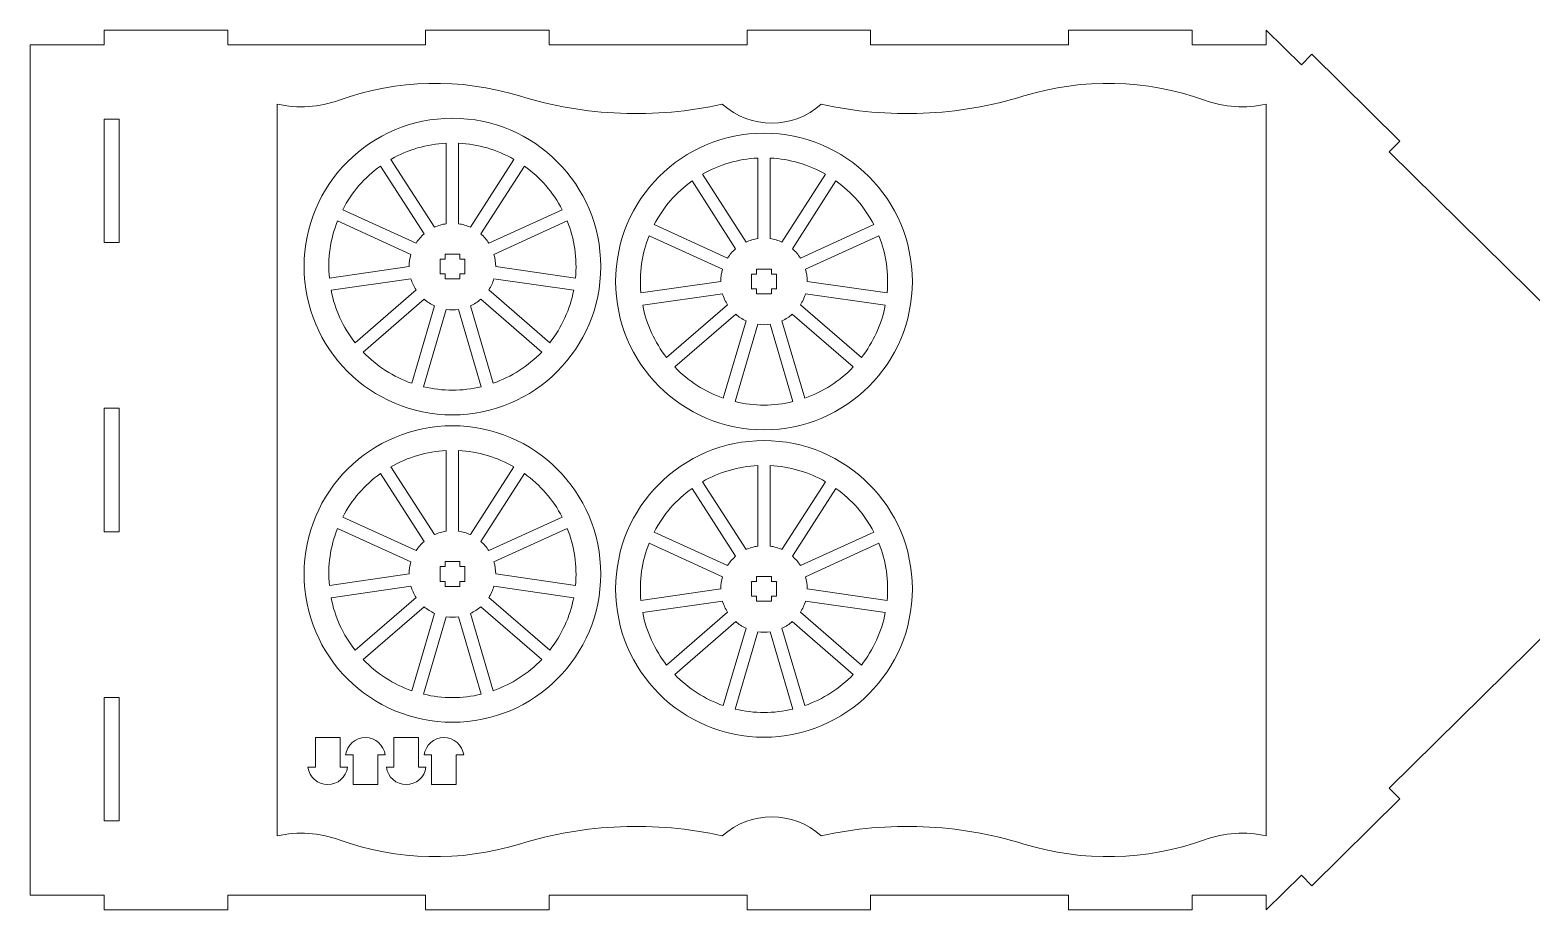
# Model space of a CAD drawing. Header units: millimetres. Extents: x -974 to 974, y -468 to 470.
# Drawn here: x -348 to 259, y 97 to 453 of the extents above; entities that cross this region are included whole.
import ezdxf

# ---------------------------------------------------------------- set-up
doc = ezdxf.new("R2010")
doc.units = ezdxf.units.MM
doc.header["$MEASUREMENT"] = 0
doc.layers.add('Camada 1', color=7, linetype='Continuous')

msp = doc.modelspace()

# ---------------------------------------------------------------- linework, layer by layer
at = {"layer": 'Camada 1', "color": 230, "lineweight": 20}
for points, knots in [([(-188.2964, 447.4727), (-188.2964, 447.4727), (-268.2964, 447.4727), (-268.2964, 447.4727), (-268.2964, 447.4727), (-268.2964, 447.4727), (-268.2964, 453.4727), (-268.2964, 453.4727), (-268.2964, 453.4727), (-268.2964, 453.4727), (-318.2964, 453.4727), (-318.2964, 453.4727), (-318.2964, 453.4727), (-318.2964, 453.4727), (-318.2964, 447.4727), (-318.2964, 447.4727), (-318.2964, 447.4727), (-318.2964, 447.4727), (-348.2964, 447.4727), (-348.2964, 447.4727), (-348.2964, 447.4727), (-348.2964, 447.4727), (-348.2964, 103.4727), (-348.2964, 103.4727), (-348.2964, 103.4727), (-348.2964, 103.4727), (-318.2964, 103.4727), (-318.2964, 103.4727), (-318.2964, 103.4727), (-318.2964, 103.4727), (-318.2964, 97.4727), (-318.2964, 97.4727), (-318.2964, 97.4727), (-318.2964, 97.4727), (-268.2964, 97.4727), (-268.2964, 97.4727), (-268.2964, 97.4727), (-268.2964, 97.4727), (-268.2964, 103.4727), (-268.2964, 103.4727), (-268.2964, 103.4727), (-268.2964, 103.4727), (-188.2964, 103.4727), (-188.2964, 103.4727), (-188.2964, 103.4727), (-188.2964, 103.4727), (-188.2964, 97.4727), (-188.2964, 97.4727), (-188.2964, 97.4727), (-188.2964, 97.4727), (-138.2964, 97.4727), (-138.2964, 97.4727), (-138.2964, 97.4727), (-138.2964, 97.4727), (-138.2964, 103.4727), (-138.2964, 103.4727), (-138.2964, 103.4727), (-138.2964, 103.4727), (-58.2964, 103.4727), (-58.2964, 103.4727), (-58.2964, 103.4727), (-58.2964, 103.4727), (-58.2964, 97.4727), (-58.2964, 97.4727), (-58.2964, 97.4727), (-58.2964, 97.4727), (-8.2964, 97.4727), (-8.2964, 97.4727), (-8.2964, 97.4727), (-8.2964, 97.4727), (-8.2964, 103.4727), (-8.2964, 103.4727), (-8.2964, 103.4727), (-8.2964, 103.4727), (71.7036, 103.4727), (71.7036, 103.4727), (71.7036, 103.4727), (71.7036, 103.4727), (71.7036, 97.4727), (71.7036, 97.4727), (71.7036, 97.4727), (71.7036, 97.4727), (121.7036, 97.4727), (121.7036, 97.4727), (121.7036, 97.4727), (121.7036, 97.4727), (121.7036, 103.4727), (121.7036, 103.4727), (121.7036, 103.4727), (121.7036, 103.4727), (151.7036, 103.4727), (151.7036, 103.4727), (151.7036, 103.4727), (151.7036, 103.4727), (151.7036, 97.4727), (151.7036, 97.4727), (151.7036, 97.4727), (151.7036, 97.4727), (165.9245, 111.5356), (165.9245, 111.5356), (165.9245, 111.5356), (165.9245, 111.5356), (170.1434, 107.2693), (170.1434, 107.2693), (170.1434, 107.2693), (170.1434, 107.2693), (205.6957, 142.4266), (205.6957, 142.4266), (205.6957, 142.4266), (205.6957, 142.4266), (201.4768, 146.6929), (201.4768, 146.6929), (201.4768, 146.6929), (201.4768, 146.6929), (267.7095, 212.1896), (267.7095, 212.1896), (267.7095, 212.1896), (267.7095, 212.1896), (271.9283, 207.9233), (271.9283, 207.9233), (271.9283, 207.9233), (271.9283, 207.9233), (307.4806, 243.0806), (307.4806, 243.0806), (307.4806, 243.0806), (307.4806, 243.0806), (303.2618, 247.3469), (303.2618, 247.3469), (303.2618, 247.3469), (303.2618, 247.3469), (331.7036, 275.4727), (331.7036, 275.4727), (331.7036, 275.4727), (331.7036, 275.4727), (303.2618, 303.5985), (303.2618, 303.5985), (303.2618, 303.5985), (303.2618, 303.5985), (307.4806, 307.8648), (307.4806, 307.8648), (307.4806, 307.8648), (307.4806, 307.8648), (271.9283, 343.0221), (271.9283, 343.0221), (271.9283, 343.0221), (271.9283, 343.0221), (267.7095, 338.7558), (267.7095, 338.7558), (267.7095, 338.7558), (267.7095, 338.7558), (201.4768, 404.2525), (201.4768, 404.2525), (201.4768, 404.2525), (201.4768, 404.2525), (205.6957, 408.5188), (205.6957, 408.5188), (205.6957, 408.5188), (205.6957, 408.5188), (170.1434, 443.6761), (170.1434, 443.6761), (170.1434, 443.6761), (170.1434, 443.6761), (165.9245, 439.4098), (165.9245, 439.4098), (165.9245, 439.4098), (165.9245, 439.4098), (151.7036, 453.4727), (151.7036, 453.4727), (151.7036, 453.4727), (151.7036, 453.4727), (151.7036, 447.4727), (151.7036, 447.4727), (151.7036, 447.4727), (151.7036, 447.4727), (121.7036, 447.4727), (121.7036, 447.4727), (121.7036, 447.4727), (121.7036, 447.4727), (121.7036, 453.4727), (121.7036, 453.4727), (121.7036, 453.4727), (121.7036, 453.4727), (71.7036, 453.4727), (71.7036, 453.4727), (71.7036, 453.4727), (71.7036, 453.4727), (71.7036, 447.4727), (71.7036, 447.4727), (71.7036, 447.4727), (71.7036, 447.4727), (-8.2964, 447.4727), (-8.2964, 447.4727), (-8.2964, 447.4727), (-8.2964, 447.4727), (-8.2964, 453.4727), (-8.2964, 453.4727), (-8.2964, 453.4727), (-8.2964, 453.4727), (-58.2964, 453.4727), (-58.2964, 453.4727), (-58.2964, 453.4727), (-58.2964, 453.4727), (-58.2964, 447.4727), (-58.2964, 447.4727), (-58.2964, 447.4727), (-58.2964, 447.4727), (-138.2964, 447.4727), (-138.2964, 447.4727), (-138.2964, 447.4727), (-138.2964, 447.4727), (-138.2964, 453.4727), (-138.2964, 453.4727), (-138.2964, 453.4727), (-138.2964, 453.4727), (-188.2964, 453.4727), (-188.2964, 453.4727), (-188.2964, 453.4727), (-188.2964, 453.4727), (-188.2964, 447.4727), (-188.2964, 447.4727)], [0, 0, 0, 0, 0.01785714, 0.01785714, 0.01785714, 0.01785714, 0.03571429, 0.03571429, 0.03571429, 0.03571429, 0.05357143, 0.05357143, 0.05357143, 0.05357143, 0.07142857, 0.07142857, 0.07142857, 0.07142857, 0.08928571, 0.08928571, 0.08928571, 0.08928571, 0.10714286, 0.10714286, 0.10714286, 0.10714286, 0.125, 0.125, 0.125, 0.125, 0.14285714, 0.14285714, 0.14285714, 0.14285714, 0.16071429, 0.16071429, 0.16071429, 0.16071429, 0.17857143, 0.17857143, 0.17857143, 0.17857143, 0.19642857, 0.19642857, 0.19642857, 0.19642857, 0.21428571, 0.21428571, 0.21428571, 0.21428571, 0.23214286, 0.23214286, 0.23214286, 0.23214286, 0.25, 0.25, 0.25, 0.25, 0.26785714, 0.26785714, 0.26785714, 0.26785714, 0.28571429, 0.28571429, 0.28571429, 0.28571429, 0.30357143, 0.30357143, 0.30357143, 0.30357143, 0.32142857, 0.32142857, 0.32142857, 0.32142857, 0.33928571, 0.33928571, 0.33928571, 0.33928571, 0.35714286, 0.35714286, 0.35714286, 0.35714286, 0.375, 0.375, 0.375, 0.375, 0.39285714, 0.39285714, 0.39285714, 0.39285714, 0.41071429, 0.41071429, 0.41071429, 0.41071429, 0.42857143, 0.42857143, 0.42857143, 0.42857143, 0.44642857, 0.44642857, 0.44642857, 0.44642857, 0.46428571, 0.46428571, 0.46428571, 0.46428571, 0.48214286, 0.48214286, 0.48214286, 0.48214286, 0.5, 0.5, 0.5, 0.5, 0.51785714, 0.51785714, 0.51785714, 0.51785714, 0.53571429, 0.53571429, 0.53571429, 0.53571429, 0.55357143, 0.55357143, 0.55357143, 0.55357143, 0.57142857, 0.57142857, 0.57142857, 0.57142857, 0.58928571, 0.58928571, 0.58928571, 0.58928571, 0.60714286, 0.60714286, 0.60714286, 0.60714286, 0.625, 0.625, 0.625, 0.625, 0.64285714, 0.64285714, 0.64285714, 0.64285714, 0.66071429, 0.66071429, 0.66071429, 0.66071429, 0.67857143, 0.67857143, 0.67857143, 0.67857143, 0.69642857, 0.69642857, 0.69642857, 0.69642857, 0.71428571, 0.71428571, 0.71428571, 0.71428571, 0.73214286, 0.73214286, 0.73214286, 0.73214286, 0.75, 0.75, 0.75, 0.75, 0.76785714, 0.76785714, 0.76785714, 0.76785714, 0.78571429, 0.78571429, 0.78571429, 0.78571429, 0.80357143, 0.80357143, 0.80357143, 0.80357143, 0.82142857, 0.82142857, 0.82142857, 0.82142857, 0.83928571, 0.83928571, 0.83928571, 0.83928571, 0.85714286, 0.85714286, 0.85714286, 0.85714286, 0.875, 0.875, 0.875, 0.875, 0.89285714, 0.89285714, 0.89285714, 0.89285714, 0.91071429, 0.91071429, 0.91071429, 0.91071429, 0.92857143, 0.92857143, 0.92857143, 0.92857143, 0.94642857, 0.94642857, 0.94642857, 0.94642857, 0.96428571, 0.96428571, 0.96428571, 0.96428571, 1, 1, 1, 1]), ([(-248.2964, 127.4727), (-248.2964, 127.4727), (-248.2964, 423.4727), (-248.2964, 423.4727), (-248.2964, 423.4727), (-239.9787, 421.6322), (-231.3093, 422.1906), (-223.2958, 425.083), (-223.2958, 425.083), (-199.7938, 433.5659), (-174.1684, 434.1637), (-150.2964, 426.786), (-150.2964, 426.786), (-123.716, 418.5713), (-95.4529, 417.4293), (-68.2964, 423.4727), (-68.2964, 423.4727), (-56.9084, 413.2869), (-39.6844, 413.2869), (-28.2964, 423.4727), (-28.2964, 423.4727), (-1.1399, 417.4293), (27.1232, 418.5713), (53.7042, 426.7862), (53.7042, 426.7862), (77.5762, 434.1638), (103.2016, 433.5658), (126.7036, 425.0828), (126.7036, 425.0828), (134.7165, 422.1906), (143.3859, 421.6322), (151.7036, 423.4727), (151.7036, 423.4727), (151.7036, 423.4727), (151.7036, 127.4727), (151.7036, 127.4727), (151.7036, 127.4727), (143.3859, 129.3132), (134.7167, 128.7548), (126.7036, 125.8626), (126.7036, 125.8626), (103.2014, 117.3795), (77.5758, 116.7816), (53.7036, 124.1594), (53.7036, 124.1594), (27.1235, 132.3741), (-1.1393, 133.5161), (-28.2964, 127.4727), (-28.2964, 127.4727), (-39.6844, 137.6584), (-56.9082, 137.6585), (-68.2964, 127.4727), (-68.2964, 127.4727), (-95.4527, 133.5161), (-123.7154, 132.3742), (-150.2964, 124.1594), (-150.2964, 124.1594), (-174.1686, 116.7816), (-199.7942, 117.3795), (-223.2964, 125.8626), (-223.2964, 125.8626), (-231.3093, 128.7548), (-239.9785, 129.3132), (-248.2964, 127.4727)], [0, 0, 0, 0, 0.05882353, 0.05882353, 0.05882353, 0.05882353, 0.11764706, 0.11764706, 0.11764706, 0.11764706, 0.17647059, 0.17647059, 0.17647059, 0.17647059, 0.23529412, 0.23529412, 0.23529412, 0.23529412, 0.29411765, 0.29411765, 0.29411765, 0.29411765, 0.35294118, 0.35294118, 0.35294118, 0.35294118, 0.41176471, 0.41176471, 0.41176471, 0.41176471, 0.47058824, 0.47058824, 0.47058824, 0.47058824, 0.52941176, 0.52941176, 0.52941176, 0.52941176, 0.58823529, 0.58823529, 0.58823529, 0.58823529, 0.64705882, 0.64705882, 0.64705882, 0.64705882, 0.70588235, 0.70588235, 0.70588235, 0.70588235, 0.76470588, 0.76470588, 0.76470588, 0.76470588, 0.82352941, 0.82352941, 0.82352941, 0.82352941, 0.88235294, 0.88235294, 0.88235294, 0.88235294, 1, 1, 1, 1]), ([(-312.2964, 417.4727), (-312.2964, 417.4727), (-312.2964, 367.4727), (-312.2964, 367.4727), (-312.2964, 367.4727), (-312.2964, 367.4727), (-318.2964, 367.4727), (-318.2964, 367.4727), (-318.2964, 367.4727), (-318.2964, 367.4727), (-318.2964, 417.4727), (-318.2964, 417.4727), (-318.2964, 417.4727), (-318.2964, 417.4727), (-312.2964, 417.4727), (-312.2964, 417.4727)], [0, 0, 0, 0, 0.2, 0.2, 0.2, 0.2, 0.4, 0.4, 0.4, 0.4, 0.6, 0.6, 0.6, 0.6, 1, 1, 1, 1]), ([(-117.4548, 357.7727), (-117.4548, 390.9097), (-144.3177, 417.7726), (-177.4547, 417.7726), (-177.4547, 417.7726), (-210.5917, 417.7726), (-237.4546, 390.9098), (-237.4547, 357.7729), (-237.4547, 357.7729), (-237.4548, 324.6358), (-210.592, 297.7728), (-177.455, 297.7727), (-177.455, 297.7727), (-144.318, 297.7726), (-117.455, 324.6353), (-117.4548, 357.7727)], [0, 0, 0, 0, 0.2, 0.2, 0.2, 0.2, 0.4, 0.4, 0.4, 0.4, 0.6, 0.6, 0.6, 0.6, 1, 1, 1, 1]), ([(-179.9547, 407.7101), (-179.9547, 407.7101), (-179.9547, 375.0931), (-179.9547, 375.0931), (-179.9547, 375.0931), (-181.6001, 374.8556), (-183.2032, 374.3849), (-184.7157, 373.6951), (-184.7157, 373.6951), (-184.7157, 373.6951), (-202.3498, 401.1343), (-202.3498, 401.1343), (-202.3498, 401.1343), (-195.5081, 405.0623), (-187.834, 407.3156), (-179.9547, 407.7101)], [0, 0, 0, 0, 0.2, 0.2, 0.2, 0.2, 0.4, 0.4, 0.4, 0.4, 0.6, 0.6, 0.6, 0.6, 1, 1, 1, 1]), ([(-174.9548, 407.7101), (-167.0755, 407.3156), (-159.4014, 405.0623), (-152.5597, 401.1343), (-152.5597, 401.1343), (-152.5597, 401.1343), (-170.1938, 373.6951), (-170.1938, 373.6951), (-170.1938, 373.6951), (-171.7063, 374.3849), (-173.3094, 374.8556), (-174.9548, 375.0931), (-174.9548, 375.0931), (-174.9548, 375.0931), (-174.9548, 407.7101), (-174.9548, 407.7101)], [0, 0, 0, 0, 0.2, 0.2, 0.2, 0.2, 0.4, 0.4, 0.4, 0.4, 0.6, 0.6, 0.6, 0.6, 1, 1, 1, 1]), ([(8.5702, 351.7476), (8.5702, 384.8846), (-18.2927, 411.7475), (-51.4297, 411.7475), (-51.4297, 411.7475), (-84.5667, 411.7475), (-111.4296, 384.8847), (-111.4297, 351.7478), (-111.4297, 351.7478), (-111.4298, 318.6107), (-84.567, 291.7477), (-51.43, 291.7476), (-51.43, 291.7476), (-18.293, 291.7475), (8.57, 318.6102), (8.5702, 351.7476)], [0, 0, 0, 0, 0.2, 0.2, 0.2, 0.2, 0.4, 0.4, 0.4, 0.4, 0.6, 0.6, 0.6, 0.6, 1, 1, 1, 1]), ([(-53.9297, 401.685), (-53.9297, 401.685), (-53.9297, 369.068), (-53.9297, 369.068), (-53.9297, 369.068), (-55.5751, 368.8305), (-57.1782, 368.3598), (-58.6907, 367.67), (-58.6907, 367.67), (-58.6907, 367.67), (-76.3248, 395.1092), (-76.3248, 395.1092), (-76.3248, 395.1092), (-69.4831, 399.0372), (-61.809, 401.2905), (-53.9297, 401.685)], [0, 0, 0, 0, 0.2, 0.2, 0.2, 0.2, 0.4, 0.4, 0.4, 0.4, 0.6, 0.6, 0.6, 0.6, 1, 1, 1, 1]), ([(-48.9298, 401.685), (-41.0505, 401.2905), (-33.3764, 399.0372), (-26.5347, 395.1092), (-26.5347, 395.1092), (-26.5347, 395.1092), (-44.1688, 367.67), (-44.1688, 367.67), (-44.1688, 367.67), (-45.6813, 368.3598), (-47.2844, 368.8305), (-48.9298, 369.068), (-48.9298, 369.068), (-48.9298, 369.068), (-48.9298, 401.685), (-48.9298, 401.685)], [0, 0, 0, 0, 0.2, 0.2, 0.2, 0.2, 0.4, 0.4, 0.4, 0.4, 0.6, 0.6, 0.6, 0.6, 1, 1, 1, 1]), ([(-206.5561, 398.4311), (-206.5561, 398.4311), (-188.922, 370.9919), (-188.922, 370.9919), (-188.922, 370.9919), (-190.1778, 369.9026), (-191.2719, 368.6399), (-192.1715, 367.2419), (-192.1715, 367.2419), (-192.1715, 367.2419), (-221.8409, 380.7915), (-221.8409, 380.7915), (-221.8409, 380.7915), (-218.2089, 387.7948), (-212.9713, 393.8394), (-206.5561, 398.4311)], [0, 0, 0, 0, 0.2, 0.2, 0.2, 0.2, 0.4, 0.4, 0.4, 0.4, 0.6, 0.6, 0.6, 0.6, 1, 1, 1, 1]), ([(-165.9875, 370.9919), (-165.9875, 370.9919), (-148.3534, 398.4311), (-148.3534, 398.4311), (-148.3534, 398.4311), (-141.9382, 393.8394), (-136.7006, 387.7948), (-133.0686, 380.7915), (-133.0686, 380.7915), (-133.0686, 380.7915), (-162.738, 367.2419), (-162.738, 367.2419), (-162.738, 367.2419), (-163.6376, 368.6399), (-164.7317, 369.9026), (-165.9875, 370.9919)], [0, 0, 0, 0, 0.2, 0.2, 0.2, 0.2, 0.4, 0.4, 0.4, 0.4, 0.6, 0.6, 0.6, 0.6, 1, 1, 1, 1]), ([(-80.5311, 392.406), (-80.5311, 392.406), (-62.897, 364.9668), (-62.897, 364.9668), (-62.897, 364.9668), (-64.1528, 363.8775), (-65.2469, 362.6148), (-66.1465, 361.2168), (-66.1465, 361.2168), (-66.1465, 361.2168), (-95.8159, 374.7664), (-95.8159, 374.7664), (-95.8159, 374.7664), (-92.1839, 381.7697), (-86.9463, 387.8143), (-80.5311, 392.406)], [0, 0, 0, 0, 0.2, 0.2, 0.2, 0.2, 0.4, 0.4, 0.4, 0.4, 0.6, 0.6, 0.6, 0.6, 1, 1, 1, 1]), ([(-39.9625, 364.9668), (-39.9625, 364.9668), (-22.3284, 392.406), (-22.3284, 392.406), (-22.3284, 392.406), (-15.9132, 387.8143), (-10.6756, 381.7697), (-7.0436, 374.7664), (-7.0436, 374.7664), (-7.0436, 374.7664), (-36.713, 361.2168), (-36.713, 361.2168), (-36.713, 361.2168), (-37.6126, 362.6148), (-38.7067, 363.8775), (-39.9625, 364.9668)], [0, 0, 0, 0, 0.2, 0.2, 0.2, 0.2, 0.4, 0.4, 0.4, 0.4, 0.6, 0.6, 0.6, 0.6, 1, 1, 1, 1]), ([(-223.9179, 376.2433), (-223.9179, 376.2433), (-194.2485, 362.6937), (-194.2485, 362.6937), (-194.2485, 362.6937), (-194.716, 361.0984), (-194.9538, 359.4446), (-194.9547, 357.7823), (-194.9547, 357.7823), (-194.9547, 357.7823), (-227.2397, 353.1404), (-227.2397, 353.1404), (-227.2397, 353.1404), (-227.9706, 360.9955), (-226.8323, 368.9122), (-223.9179, 376.2433)], [0, 0, 0, 0, 0.2, 0.2, 0.2, 0.2, 0.4, 0.4, 0.4, 0.4, 0.6, 0.6, 0.6, 0.6, 1, 1, 1, 1]), ([(-160.661, 362.6937), (-160.661, 362.6937), (-130.9915, 376.243), (-130.9915, 376.243), (-130.9915, 376.243), (-128.0772, 368.912), (-126.939, 360.9954), (-127.6698, 353.1404), (-127.6698, 353.1404), (-127.6698, 353.1404), (-159.9548, 357.7823), (-159.9548, 357.7823), (-159.9548, 357.7823), (-159.9557, 359.4446), (-160.1935, 361.0984), (-160.661, 362.6937)], [0, 0, 0, 0, 0.2, 0.2, 0.2, 0.2, 0.4, 0.4, 0.4, 0.4, 0.6, 0.6, 0.6, 0.6, 1, 1, 1, 1]), ([(-97.8929, 370.2182), (-97.8929, 370.2182), (-68.2235, 356.6686), (-68.2235, 356.6686), (-68.2235, 356.6686), (-68.691, 355.0733), (-68.9288, 353.4195), (-68.9297, 351.7572), (-68.9297, 351.7572), (-68.9297, 351.7572), (-101.2147, 347.1153), (-101.2147, 347.1153), (-101.2147, 347.1153), (-101.9456, 354.9704), (-100.8073, 362.8871), (-97.8929, 370.2182)], [0, 0, 0, 0, 0.2, 0.2, 0.2, 0.2, 0.4, 0.4, 0.4, 0.4, 0.6, 0.6, 0.6, 0.6, 1, 1, 1, 1]), ([(-34.636, 356.6686), (-34.636, 356.6686), (-4.9665, 370.2179), (-4.9665, 370.2179), (-4.9665, 370.2179), (-2.0522, 362.8869), (-0.914, 354.9703), (-1.6448, 347.1153), (-1.6448, 347.1153), (-1.6448, 347.1153), (-33.9298, 351.7572), (-33.9298, 351.7572), (-33.9298, 351.7572), (-33.9307, 353.4195), (-34.1685, 355.0733), (-34.636, 356.6686)], [0, 0, 0, 0, 0.2, 0.2, 0.2, 0.2, 0.4, 0.4, 0.4, 0.4, 0.6, 0.6, 0.6, 0.6, 1, 1, 1, 1]), ([(-182.4548, 356.2727), (-182.4548, 356.2727), (-182.4548, 359.2726), (-182.4548, 359.2726), (-182.4548, 359.2726), (-182.4548, 359.2726), (-182.4548, 360.7726), (-182.4548, 360.7726), (-182.4548, 360.7726), (-182.4548, 360.7726), (-180.4548, 360.7726), (-180.4548, 360.7726), (-180.4548, 360.7726), (-180.4548, 360.7726), (-180.4548, 362.7726), (-180.4548, 362.7726), (-180.4548, 362.7726), (-180.4548, 362.7726), (-178.9548, 362.7726), (-178.9548, 362.7726), (-178.9548, 362.7726), (-178.9548, 362.7726), (-178.9547, 362.7726), (-178.9547, 362.7726), (-178.9547, 362.7726), (-178.9547, 362.7726), (-175.9548, 362.7726), (-175.9548, 362.7726), (-175.9548, 362.7726), (-175.9548, 362.7726), (-174.4548, 362.7726), (-174.4548, 362.7726), (-174.4548, 362.7726), (-174.4548, 362.7726), (-174.4548, 360.7726), (-174.4548, 360.7726), (-174.4548, 360.7726), (-174.4548, 360.7726), (-172.4548, 360.7726), (-172.4548, 360.7726), (-172.4548, 360.7726), (-172.4548, 360.7726), (-172.4548, 359.2726), (-172.4548, 359.2726), (-172.4548, 359.2726), (-172.4548, 359.2726), (-172.4548, 356.2726), (-172.4548, 356.2726), (-172.4548, 356.2726), (-172.4548, 356.2726), (-172.4548, 354.7726), (-172.4548, 354.7726), (-172.4548, 354.7726), (-172.4548, 354.7726), (-174.4548, 354.7726), (-174.4548, 354.7726), (-174.4548, 354.7726), (-174.4548, 354.7726), (-174.4548, 352.7726), (-174.4548, 352.7726), (-174.4548, 352.7726), (-174.4548, 352.7726), (-175.9548, 352.7726), (-175.9548, 352.7726), (-175.9548, 352.7726), (-175.9548, 352.7726), (-178.9548, 352.7726), (-178.9548, 352.7726), (-178.9548, 352.7726), (-178.9548, 352.7726), (-180.4548, 352.7726), (-180.4548, 352.7726), (-180.4548, 352.7726), (-180.4548, 352.7726), (-180.4548, 354.7726), (-180.4548, 354.7726), (-180.4548, 354.7726), (-180.4548, 354.7726), (-182.4548, 354.7726), (-182.4548, 354.7726), (-182.4548, 354.7726), (-182.4548, 354.7726), (-182.4548, 356.2726), (-182.4548, 356.2726), (-182.4548, 356.2726), (-182.4548, 356.2726), (-182.4548, 356.2727), (-182.4548, 356.2727)], [0, 0, 0, 0, 0.04347826, 0.04347826, 0.04347826, 0.04347826, 0.08695652, 0.08695652, 0.08695652, 0.08695652, 0.13043478, 0.13043478, 0.13043478, 0.13043478, 0.17391304, 0.17391304, 0.17391304, 0.17391304, 0.2173913, 0.2173913, 0.2173913, 0.2173913, 0.26086957, 0.26086957, 0.26086957, 0.26086957, 0.30434783, 0.30434783, 0.30434783, 0.30434783, 0.34782609, 0.34782609, 0.34782609, 0.34782609, 0.39130435, 0.39130435, 0.39130435, 0.39130435, 0.43478261, 0.43478261, 0.43478261, 0.43478261, 0.47826087, 0.47826087, 0.47826087, 0.47826087, 0.52173913, 0.52173913, 0.52173913, 0.52173913, 0.56521739, 0.56521739, 0.56521739, 0.56521739, 0.60869565, 0.60869565, 0.60869565, 0.60869565, 0.65217391, 0.65217391, 0.65217391, 0.65217391, 0.69565217, 0.69565217, 0.69565217, 0.69565217, 0.73913043, 0.73913043, 0.73913043, 0.73913043, 0.7826087, 0.7826087, 0.7826087, 0.7826087, 0.82608696, 0.82608696, 0.82608696, 0.82608696, 0.86956522, 0.86956522, 0.86956522, 0.86956522, 0.91304348, 0.91304348, 0.91304348, 0.91304348, 1, 1, 1, 1]), ([(-194.2431, 352.8332), (-193.7739, 351.2384), (-193.0798, 349.7186), (-192.1818, 348.3196), (-192.1818, 348.3196), (-192.1818, 348.3196), (-216.8321, 326.96), (-216.8321, 326.96), (-216.8321, 326.96), (-221.6938, 333.1731), (-225.0163, 340.4484), (-226.5281, 348.1913), (-226.5281, 348.1913), (-226.5281, 348.1913), (-194.2431, 352.8332), (-194.2431, 352.8332)], [0, 0, 0, 0, 0.2, 0.2, 0.2, 0.2, 0.4, 0.4, 0.4, 0.4, 0.6, 0.6, 0.6, 0.6, 1, 1, 1, 1]), ([(-160.6664, 352.8332), (-160.6664, 352.8332), (-128.3814, 348.1913), (-128.3814, 348.1913), (-128.3814, 348.1913), (-129.8932, 340.4484), (-133.2157, 333.1731), (-138.0774, 326.96), (-138.0774, 326.96), (-138.0774, 326.96), (-162.7277, 348.3196), (-162.7277, 348.3196), (-162.7277, 348.3196), (-161.8297, 349.7186), (-161.1356, 351.2384), (-160.6664, 352.8332)], [0, 0, 0, 0, 0.2, 0.2, 0.2, 0.2, 0.4, 0.4, 0.4, 0.4, 0.6, 0.6, 0.6, 0.6, 1, 1, 1, 1]), ([(-56.4298, 350.2476), (-56.4298, 350.2476), (-56.4298, 353.2475), (-56.4298, 353.2475), (-56.4298, 353.2475), (-56.4298, 353.2475), (-56.4298, 354.7475), (-56.4298, 354.7475), (-56.4298, 354.7475), (-56.4298, 354.7475), (-54.4298, 354.7475), (-54.4298, 354.7475), (-54.4298, 354.7475), (-54.4298, 354.7475), (-54.4298, 356.7475), (-54.4298, 356.7475), (-54.4298, 356.7475), (-54.4298, 356.7475), (-52.9298, 356.7475), (-52.9298, 356.7475), (-52.9298, 356.7475), (-52.9298, 356.7475), (-52.9297, 356.7475), (-52.9297, 356.7475), (-52.9297, 356.7475), (-52.9297, 356.7475), (-49.9298, 356.7475), (-49.9298, 356.7475), (-49.9298, 356.7475), (-49.9298, 356.7475), (-48.4298, 356.7475), (-48.4298, 356.7475), (-48.4298, 356.7475), (-48.4298, 356.7475), (-48.4298, 354.7475), (-48.4298, 354.7475), (-48.4298, 354.7475), (-48.4298, 354.7475), (-46.4298, 354.7475), (-46.4298, 354.7475), (-46.4298, 354.7475), (-46.4298, 354.7475), (-46.4298, 353.2475), (-46.4298, 353.2475), (-46.4298, 353.2475), (-46.4298, 353.2475), (-46.4298, 350.2475), (-46.4298, 350.2475), (-46.4298, 350.2475), (-46.4298, 350.2475), (-46.4298, 348.7475), (-46.4298, 348.7475), (-46.4298, 348.7475), (-46.4298, 348.7475), (-48.4298, 348.7475), (-48.4298, 348.7475), (-48.4298, 348.7475), (-48.4298, 348.7475), (-48.4298, 346.7475), (-48.4298, 346.7475), (-48.4298, 346.7475), (-48.4298, 346.7475), (-49.9298, 346.7475), (-49.9298, 346.7475), (-49.9298, 346.7475), (-49.9298, 346.7475), (-52.9298, 346.7475), (-52.9298, 346.7475), (-52.9298, 346.7475), (-52.9298, 346.7475), (-54.4298, 346.7475), (-54.4298, 346.7475), (-54.4298, 346.7475), (-54.4298, 346.7475), (-54.4298, 348.7475), (-54.4298, 348.7475), (-54.4298, 348.7475), (-54.4298, 348.7475), (-56.4298, 348.7475), (-56.4298, 348.7475), (-56.4298, 348.7475), (-56.4298, 348.7475), (-56.4298, 350.2475), (-56.4298, 350.2475), (-56.4298, 350.2475), (-56.4298, 350.2475), (-56.4298, 350.2476), (-56.4298, 350.2476)], [0, 0, 0, 0, 0.04347826, 0.04347826, 0.04347826, 0.04347826, 0.08695652, 0.08695652, 0.08695652, 0.08695652, 0.13043478, 0.13043478, 0.13043478, 0.13043478, 0.17391304, 0.17391304, 0.17391304, 0.17391304, 0.2173913, 0.2173913, 0.2173913, 0.2173913, 0.26086957, 0.26086957, 0.26086957, 0.26086957, 0.30434783, 0.30434783, 0.30434783, 0.30434783, 0.34782609, 0.34782609, 0.34782609, 0.34782609, 0.39130435, 0.39130435, 0.39130435, 0.39130435, 0.43478261, 0.43478261, 0.43478261, 0.43478261, 0.47826087, 0.47826087, 0.47826087, 0.47826087, 0.52173913, 0.52173913, 0.52173913, 0.52173913, 0.56521739, 0.56521739, 0.56521739, 0.56521739, 0.60869565, 0.60869565, 0.60869565, 0.60869565, 0.65217391, 0.65217391, 0.65217391, 0.65217391, 0.69565217, 0.69565217, 0.69565217, 0.69565217, 0.73913043, 0.73913043, 0.73913043, 0.73913043, 0.7826087, 0.7826087, 0.7826087, 0.7826087, 0.82608696, 0.82608696, 0.82608696, 0.82608696, 0.86956522, 0.86956522, 0.86956522, 0.86956522, 0.91304348, 0.91304348, 0.91304348, 0.91304348, 1, 1, 1, 1]), ([(-68.2181, 346.8081), (-67.7489, 345.2133), (-67.0548, 343.6935), (-66.1568, 342.2945), (-66.1568, 342.2945), (-66.1568, 342.2945), (-90.8071, 320.9349), (-90.8071, 320.9349), (-90.8071, 320.9349), (-95.6688, 327.148), (-98.9913, 334.4233), (-100.5031, 342.1662), (-100.5031, 342.1662), (-100.5031, 342.1662), (-68.2181, 346.8081), (-68.2181, 346.8081)], [0, 0, 0, 0, 0.2, 0.2, 0.2, 0.2, 0.4, 0.4, 0.4, 0.4, 0.6, 0.6, 0.6, 0.6, 1, 1, 1, 1]), ([(-34.6414, 346.8081), (-34.6414, 346.8081), (-2.3564, 342.1662), (-2.3564, 342.1662), (-2.3564, 342.1662), (-3.8682, 334.4233), (-7.1907, 327.148), (-12.0524, 320.9349), (-12.0524, 320.9349), (-12.0524, 320.9349), (-36.7027, 342.2945), (-36.7027, 342.2945), (-36.7027, 342.2945), (-35.8047, 343.6935), (-35.1106, 345.2133), (-34.6414, 346.8081)], [0, 0, 0, 0, 0.2, 0.2, 0.2, 0.2, 0.4, 0.4, 0.4, 0.4, 0.6, 0.6, 0.6, 0.6, 1, 1, 1, 1]), ([(-213.5578, 323.1812), (-213.5578, 323.1812), (-188.9075, 344.5408), (-188.9075, 344.5408), (-188.9075, 344.5408), (-187.6506, 343.4528), (-186.245, 342.5495), (-184.7332, 341.8581), (-184.7332, 341.8581), (-184.7332, 341.8581), (-193.9224, 310.5624), (-193.9224, 310.5624), (-193.9224, 310.5624), (-201.3714, 313.1607), (-208.0998, 317.4848), (-213.5578, 323.1812)], [0, 0, 0, 0, 0.2, 0.2, 0.2, 0.2, 0.4, 0.4, 0.4, 0.4, 0.6, 0.6, 0.6, 0.6, 1, 1, 1, 1]), ([(-179.9357, 340.4495), (-178.2901, 340.2138), (-176.6194, 340.2138), (-174.9738, 340.4495), (-174.9738, 340.4495), (-174.9738, 340.4495), (-165.7845, 309.1537), (-165.7845, 309.1537), (-165.7845, 309.1537), (-173.4558, 307.3124), (-181.4537, 307.3124), (-189.125, 309.1537), (-189.125, 309.1537), (-189.125, 309.1537), (-179.9357, 340.4495), (-179.9357, 340.4495)], [0, 0, 0, 0, 0.2, 0.2, 0.2, 0.2, 0.4, 0.4, 0.4, 0.4, 0.6, 0.6, 0.6, 0.6, 1, 1, 1, 1]), ([(-166.002, 344.5408), (-166.002, 344.5408), (-141.3517, 323.1812), (-141.3517, 323.1812), (-141.3517, 323.1812), (-146.8097, 317.4848), (-153.5381, 313.1607), (-160.9871, 310.5624), (-160.9871, 310.5624), (-160.9871, 310.5624), (-170.1763, 341.8581), (-170.1763, 341.8581), (-170.1763, 341.8581), (-168.6645, 342.5495), (-167.2589, 343.4528), (-166.002, 344.5408)], [0, 0, 0, 0, 0.2, 0.2, 0.2, 0.2, 0.4, 0.4, 0.4, 0.4, 0.6, 0.6, 0.6, 0.6, 1, 1, 1, 1]), ([(-87.5328, 317.1561), (-87.5328, 317.1561), (-62.8825, 338.5157), (-62.8825, 338.5157), (-62.8825, 338.5157), (-61.6256, 337.4277), (-60.22, 336.5244), (-58.7082, 335.833), (-58.7082, 335.833), (-58.7082, 335.833), (-67.8974, 304.5373), (-67.8974, 304.5373), (-67.8974, 304.5373), (-75.3464, 307.1356), (-82.0748, 311.4597), (-87.5328, 317.1561)], [0, 0, 0, 0, 0.2, 0.2, 0.2, 0.2, 0.4, 0.4, 0.4, 0.4, 0.6, 0.6, 0.6, 0.6, 1, 1, 1, 1]), ([(-53.9107, 334.4244), (-52.2651, 334.1887), (-50.5944, 334.1887), (-48.9488, 334.4244), (-48.9488, 334.4244), (-48.9488, 334.4244), (-39.7595, 303.1286), (-39.7595, 303.1286), (-39.7595, 303.1286), (-47.4308, 301.2873), (-55.4287, 301.2873), (-63.1, 303.1286), (-63.1, 303.1286), (-63.1, 303.1286), (-53.9107, 334.4244), (-53.9107, 334.4244)], [0, 0, 0, 0, 0.2, 0.2, 0.2, 0.2, 0.4, 0.4, 0.4, 0.4, 0.6, 0.6, 0.6, 0.6, 1, 1, 1, 1]), ([(-39.977, 338.5157), (-39.977, 338.5157), (-15.3267, 317.1561), (-15.3267, 317.1561), (-15.3267, 317.1561), (-20.7847, 311.4597), (-27.5131, 307.1356), (-34.9621, 304.5373), (-34.9621, 304.5373), (-34.9621, 304.5373), (-44.1513, 335.833), (-44.1513, 335.833), (-44.1513, 335.833), (-42.6395, 336.5244), (-41.2339, 337.4277), (-39.977, 338.5157)], [0, 0, 0, 0, 0.2, 0.2, 0.2, 0.2, 0.4, 0.4, 0.4, 0.4, 0.6, 0.6, 0.6, 0.6, 1, 1, 1, 1]), ([(-312.2964, 300.4727), (-312.2964, 300.4727), (-312.2964, 250.4727), (-312.2964, 250.4727), (-312.2964, 250.4727), (-312.2964, 250.4727), (-318.2964, 250.4727), (-318.2964, 250.4727), (-318.2964, 250.4727), (-318.2964, 250.4727), (-318.2964, 300.4727), (-318.2964, 300.4727), (-318.2964, 300.4727), (-318.2964, 300.4727), (-312.2964, 300.4727), (-312.2964, 300.4727)], [0, 0, 0, 0, 0.2, 0.2, 0.2, 0.2, 0.4, 0.4, 0.4, 0.4, 0.6, 0.6, 0.6, 0.6, 1, 1, 1, 1]), ([(-117.4548, 233.3881), (-117.4548, 266.5251), (-144.3177, 293.388), (-177.4547, 293.388), (-177.4547, 293.388), (-210.5917, 293.388), (-237.4546, 266.5252), (-237.4547, 233.3883), (-237.4547, 233.3883), (-237.4548, 200.2512), (-210.592, 173.3882), (-177.455, 173.3881), (-177.455, 173.3881), (-144.318, 173.388), (-117.455, 200.2507), (-117.4548, 233.3881)], [0, 0, 0, 0, 0.2, 0.2, 0.2, 0.2, 0.4, 0.4, 0.4, 0.4, 0.6, 0.6, 0.6, 0.6, 1, 1, 1, 1]), ([(8.5702, 227.363), (8.5702, 260.5), (-18.2927, 287.3629), (-51.4297, 287.3629), (-51.4297, 287.3629), (-84.5667, 287.3629), (-111.4296, 260.5001), (-111.4297, 227.3632), (-111.4297, 227.3632), (-111.4298, 194.2261), (-84.567, 167.3631), (-51.43, 167.363), (-51.43, 167.363), (-18.293, 167.3629), (8.57, 194.2256), (8.5702, 227.363)], [0, 0, 0, 0, 0.2, 0.2, 0.2, 0.2, 0.4, 0.4, 0.4, 0.4, 0.6, 0.6, 0.6, 0.6, 1, 1, 1, 1]), ([(-179.9547, 283.3255), (-179.9547, 283.3255), (-179.9547, 250.7085), (-179.9547, 250.7085), (-179.9547, 250.7085), (-181.6001, 250.471), (-183.2032, 250.0003), (-184.7157, 249.3105), (-184.7157, 249.3105), (-184.7157, 249.3105), (-202.3498, 276.7497), (-202.3498, 276.7497), (-202.3498, 276.7497), (-195.5081, 280.6777), (-187.834, 282.931), (-179.9547, 283.3255)], [0, 0, 0, 0, 0.2, 0.2, 0.2, 0.2, 0.4, 0.4, 0.4, 0.4, 0.6, 0.6, 0.6, 0.6, 1, 1, 1, 1]), ([(-174.9548, 283.3255), (-167.0755, 282.931), (-159.4014, 280.6777), (-152.5597, 276.7497), (-152.5597, 276.7497), (-152.5597, 276.7497), (-170.1938, 249.3105), (-170.1938, 249.3105), (-170.1938, 249.3105), (-171.7063, 250.0003), (-173.3094, 250.471), (-174.9548, 250.7085), (-174.9548, 250.7085), (-174.9548, 250.7085), (-174.9548, 283.3255), (-174.9548, 283.3255)], [0, 0, 0, 0, 0.2, 0.2, 0.2, 0.2, 0.4, 0.4, 0.4, 0.4, 0.6, 0.6, 0.6, 0.6, 1, 1, 1, 1]), ([(-206.5561, 274.0465), (-206.5561, 274.0465), (-188.922, 246.6073), (-188.922, 246.6073), (-188.922, 246.6073), (-190.1778, 245.518), (-191.2719, 244.2553), (-192.1715, 242.8573), (-192.1715, 242.8573), (-192.1715, 242.8573), (-221.8409, 256.4069), (-221.8409, 256.4069), (-221.8409, 256.4069), (-218.2089, 263.4102), (-212.9713, 269.4548), (-206.5561, 274.0465)], [0, 0, 0, 0, 0.2, 0.2, 0.2, 0.2, 0.4, 0.4, 0.4, 0.4, 0.6, 0.6, 0.6, 0.6, 1, 1, 1, 1]), ([(-165.9875, 246.6073), (-165.9875, 246.6073), (-148.3534, 274.0465), (-148.3534, 274.0465), (-148.3534, 274.0465), (-141.9382, 269.4548), (-136.7006, 263.4102), (-133.0686, 256.4069), (-133.0686, 256.4069), (-133.0686, 256.4069), (-162.738, 242.8573), (-162.738, 242.8573), (-162.738, 242.8573), (-163.6376, 244.2553), (-164.7317, 245.518), (-165.9875, 246.6073)], [0, 0, 0, 0, 0.2, 0.2, 0.2, 0.2, 0.4, 0.4, 0.4, 0.4, 0.6, 0.6, 0.6, 0.6, 1, 1, 1, 1]), ([(-53.9297, 277.3004), (-53.9297, 277.3004), (-53.9297, 244.6834), (-53.9297, 244.6834), (-53.9297, 244.6834), (-55.5751, 244.4459), (-57.1782, 243.9752), (-58.6907, 243.2854), (-58.6907, 243.2854), (-58.6907, 243.2854), (-76.3248, 270.7246), (-76.3248, 270.7246), (-76.3248, 270.7246), (-69.4831, 274.6526), (-61.809, 276.9059), (-53.9297, 277.3004)], [0, 0, 0, 0, 0.2, 0.2, 0.2, 0.2, 0.4, 0.4, 0.4, 0.4, 0.6, 0.6, 0.6, 0.6, 1, 1, 1, 1]), ([(-48.9298, 277.3004), (-41.0505, 276.9059), (-33.3764, 274.6526), (-26.5347, 270.7246), (-26.5347, 270.7246), (-26.5347, 270.7246), (-44.1688, 243.2854), (-44.1688, 243.2854), (-44.1688, 243.2854), (-45.6813, 243.9752), (-47.2844, 244.4459), (-48.9298, 244.6834), (-48.9298, 244.6834), (-48.9298, 244.6834), (-48.9298, 277.3004), (-48.9298, 277.3004)], [0, 0, 0, 0, 0.2, 0.2, 0.2, 0.2, 0.4, 0.4, 0.4, 0.4, 0.6, 0.6, 0.6, 0.6, 1, 1, 1, 1]), ([(-80.5311, 268.0214), (-80.5311, 268.0214), (-62.897, 240.5822), (-62.897, 240.5822), (-62.897, 240.5822), (-64.1528, 239.4929), (-65.2469, 238.2302), (-66.1465, 236.8322), (-66.1465, 236.8322), (-66.1465, 236.8322), (-95.8159, 250.3818), (-95.8159, 250.3818), (-95.8159, 250.3818), (-92.1839, 257.3851), (-86.9463, 263.4297), (-80.5311, 268.0214)], [0, 0, 0, 0, 0.2, 0.2, 0.2, 0.2, 0.4, 0.4, 0.4, 0.4, 0.6, 0.6, 0.6, 0.6, 1, 1, 1, 1]), ([(-39.9625, 240.5822), (-39.9625, 240.5822), (-22.3284, 268.0214), (-22.3284, 268.0214), (-22.3284, 268.0214), (-15.9132, 263.4297), (-10.6756, 257.3851), (-7.0436, 250.3818), (-7.0436, 250.3818), (-7.0436, 250.3818), (-36.713, 236.8322), (-36.713, 236.8322), (-36.713, 236.8322), (-37.6126, 238.2302), (-38.7067, 239.4929), (-39.9625, 240.5822)], [0, 0, 0, 0, 0.2, 0.2, 0.2, 0.2, 0.4, 0.4, 0.4, 0.4, 0.6, 0.6, 0.6, 0.6, 1, 1, 1, 1]), ([(-223.9179, 251.8587), (-223.9179, 251.8587), (-194.2485, 238.3091), (-194.2485, 238.3091), (-194.2485, 238.3091), (-194.716, 236.7138), (-194.9538, 235.06), (-194.9547, 233.3977), (-194.9547, 233.3977), (-194.9547, 233.3977), (-227.2397, 228.7558), (-227.2397, 228.7558), (-227.2397, 228.7558), (-227.9706, 236.6109), (-226.8323, 244.5276), (-223.9179, 251.8587)], [0, 0, 0, 0, 0.2, 0.2, 0.2, 0.2, 0.4, 0.4, 0.4, 0.4, 0.6, 0.6, 0.6, 0.6, 1, 1, 1, 1]), ([(-160.661, 238.3091), (-160.661, 238.3091), (-130.9915, 251.8584), (-130.9915, 251.8584), (-130.9915, 251.8584), (-128.0772, 244.5274), (-126.939, 236.6108), (-127.6698, 228.7558), (-127.6698, 228.7558), (-127.6698, 228.7558), (-159.9548, 233.3977), (-159.9548, 233.3977), (-159.9548, 233.3977), (-159.9557, 235.06), (-160.1935, 236.7138), (-160.661, 238.3091)], [0, 0, 0, 0, 0.2, 0.2, 0.2, 0.2, 0.4, 0.4, 0.4, 0.4, 0.6, 0.6, 0.6, 0.6, 1, 1, 1, 1]), ([(-97.8929, 245.8336), (-97.8929, 245.8336), (-68.2235, 232.284), (-68.2235, 232.284), (-68.2235, 232.284), (-68.691, 230.6887), (-68.9288, 229.0349), (-68.9297, 227.3726), (-68.9297, 227.3726), (-68.9297, 227.3726), (-101.2147, 222.7307), (-101.2147, 222.7307), (-101.2147, 222.7307), (-101.9456, 230.5858), (-100.8073, 238.5025), (-97.8929, 245.8336)], [0, 0, 0, 0, 0.2, 0.2, 0.2, 0.2, 0.4, 0.4, 0.4, 0.4, 0.6, 0.6, 0.6, 0.6, 1, 1, 1, 1]), ([(-34.636, 232.284), (-34.636, 232.284), (-4.9665, 245.8333), (-4.9665, 245.8333), (-4.9665, 245.8333), (-2.0522, 238.5023), (-0.914, 230.5857), (-1.6448, 222.7307), (-1.6448, 222.7307), (-1.6448, 222.7307), (-33.9298, 227.3726), (-33.9298, 227.3726), (-33.9298, 227.3726), (-33.9307, 229.0349), (-34.1685, 230.6887), (-34.636, 232.284)], [0, 0, 0, 0, 0.2, 0.2, 0.2, 0.2, 0.4, 0.4, 0.4, 0.4, 0.6, 0.6, 0.6, 0.6, 1, 1, 1, 1]), ([(-182.4548, 231.8881), (-182.4548, 231.8881), (-182.4548, 234.888), (-182.4548, 234.888), (-182.4548, 234.888), (-182.4548, 234.888), (-182.4548, 236.388), (-182.4548, 236.388), (-182.4548, 236.388), (-182.4548, 236.388), (-180.4548, 236.388), (-180.4548, 236.388), (-180.4548, 236.388), (-180.4548, 236.388), (-180.4548, 238.388), (-180.4548, 238.388), (-180.4548, 238.388), (-180.4548, 238.388), (-178.9548, 238.388), (-178.9548, 238.388), (-178.9548, 238.388), (-178.9548, 238.388), (-178.9547, 238.388), (-178.9547, 238.388), (-178.9547, 238.388), (-178.9547, 238.388), (-175.9548, 238.388), (-175.9548, 238.388), (-175.9548, 238.388), (-175.9548, 238.388), (-174.4548, 238.388), (-174.4548, 238.388), (-174.4548, 238.388), (-174.4548, 238.388), (-174.4548, 236.388), (-174.4548, 236.388), (-174.4548, 236.388), (-174.4548, 236.388), (-172.4548, 236.388), (-172.4548, 236.388), (-172.4548, 236.388), (-172.4548, 236.388), (-172.4548, 234.888), (-172.4548, 234.888), (-172.4548, 234.888), (-172.4548, 234.888), (-172.4548, 231.888), (-172.4548, 231.888), (-172.4548, 231.888), (-172.4548, 231.888), (-172.4548, 230.388), (-172.4548, 230.388), (-172.4548, 230.388), (-172.4548, 230.388), (-174.4548, 230.388), (-174.4548, 230.388), (-174.4548, 230.388), (-174.4548, 230.388), (-174.4548, 228.388), (-174.4548, 228.388), (-174.4548, 228.388), (-174.4548, 228.388), (-175.9548, 228.388), (-175.9548, 228.388), (-175.9548, 228.388), (-175.9548, 228.388), (-178.9548, 228.388), (-178.9548, 228.388), (-178.9548, 228.388), (-178.9548, 228.388), (-180.4548, 228.388), (-180.4548, 228.388), (-180.4548, 228.388), (-180.4548, 228.388), (-180.4548, 230.388), (-180.4548, 230.388), (-180.4548, 230.388), (-180.4548, 230.388), (-182.4548, 230.388), (-182.4548, 230.388), (-182.4548, 230.388), (-182.4548, 230.388), (-182.4548, 231.888), (-182.4548, 231.888), (-182.4548, 231.888), (-182.4548, 231.888), (-182.4548, 231.8881), (-182.4548, 231.8881)], [0, 0, 0, 0, 0.04347826, 0.04347826, 0.04347826, 0.04347826, 0.08695652, 0.08695652, 0.08695652, 0.08695652, 0.13043478, 0.13043478, 0.13043478, 0.13043478, 0.17391304, 0.17391304, 0.17391304, 0.17391304, 0.2173913, 0.2173913, 0.2173913, 0.2173913, 0.26086957, 0.26086957, 0.26086957, 0.26086957, 0.30434783, 0.30434783, 0.30434783, 0.30434783, 0.34782609, 0.34782609, 0.34782609, 0.34782609, 0.39130435, 0.39130435, 0.39130435, 0.39130435, 0.43478261, 0.43478261, 0.43478261, 0.43478261, 0.47826087, 0.47826087, 0.47826087, 0.47826087, 0.52173913, 0.52173913, 0.52173913, 0.52173913, 0.56521739, 0.56521739, 0.56521739, 0.56521739, 0.60869565, 0.60869565, 0.60869565, 0.60869565, 0.65217391, 0.65217391, 0.65217391, 0.65217391, 0.69565217, 0.69565217, 0.69565217, 0.69565217, 0.73913043, 0.73913043, 0.73913043, 0.73913043, 0.7826087, 0.7826087, 0.7826087, 0.7826087, 0.82608696, 0.82608696, 0.82608696, 0.82608696, 0.86956522, 0.86956522, 0.86956522, 0.86956522, 0.91304348, 0.91304348, 0.91304348, 0.91304348, 1, 1, 1, 1]), ([(-56.4298, 225.863), (-56.4298, 225.863), (-56.4298, 228.8629), (-56.4298, 228.8629), (-56.4298, 228.8629), (-56.4298, 228.8629), (-56.4298, 230.3629), (-56.4298, 230.3629), (-56.4298, 230.3629), (-56.4298, 230.3629), (-54.4298, 230.3629), (-54.4298, 230.3629), (-54.4298, 230.3629), (-54.4298, 230.3629), (-54.4298, 232.3629), (-54.4298, 232.3629), (-54.4298, 232.3629), (-54.4298, 232.3629), (-52.9298, 232.3629), (-52.9298, 232.3629), (-52.9298, 232.3629), (-52.9298, 232.3629), (-52.9297, 232.3629), (-52.9297, 232.3629), (-52.9297, 232.3629), (-52.9297, 232.3629), (-49.9298, 232.3629), (-49.9298, 232.3629), (-49.9298, 232.3629), (-49.9298, 232.3629), (-48.4298, 232.3629), (-48.4298, 232.3629), (-48.4298, 232.3629), (-48.4298, 232.3629), (-48.4298, 230.3629), (-48.4298, 230.3629), (-48.4298, 230.3629), (-48.4298, 230.3629), (-46.4298, 230.3629), (-46.4298, 230.3629), (-46.4298, 230.3629), (-46.4298, 230.3629), (-46.4298, 228.8629), (-46.4298, 228.8629), (-46.4298, 228.8629), (-46.4298, 228.8629), (-46.4298, 225.8629), (-46.4298, 225.8629), (-46.4298, 225.8629), (-46.4298, 225.8629), (-46.4298, 224.3629), (-46.4298, 224.3629), (-46.4298, 224.3629), (-46.4298, 224.3629), (-48.4298, 224.3629), (-48.4298, 224.3629), (-48.4298, 224.3629), (-48.4298, 224.3629), (-48.4298, 222.3629), (-48.4298, 222.3629), (-48.4298, 222.3629), (-48.4298, 222.3629), (-49.9298, 222.3629), (-49.9298, 222.3629), (-49.9298, 222.3629), (-49.9298, 222.3629), (-52.9298, 222.3629), (-52.9298, 222.3629), (-52.9298, 222.3629), (-52.9298, 222.3629), (-54.4298, 222.3629), (-54.4298, 222.3629), (-54.4298, 222.3629), (-54.4298, 222.3629), (-54.4298, 224.3629), (-54.4298, 224.3629), (-54.4298, 224.3629), (-54.4298, 224.3629), (-56.4298, 224.3629), (-56.4298, 224.3629), (-56.4298, 224.3629), (-56.4298, 224.3629), (-56.4298, 225.8629), (-56.4298, 225.8629), (-56.4298, 225.8629), (-56.4298, 225.8629), (-56.4298, 225.863), (-56.4298, 225.863)], [0, 0, 0, 0, 0.04347826, 0.04347826, 0.04347826, 0.04347826, 0.08695652, 0.08695652, 0.08695652, 0.08695652, 0.13043478, 0.13043478, 0.13043478, 0.13043478, 0.17391304, 0.17391304, 0.17391304, 0.17391304, 0.2173913, 0.2173913, 0.2173913, 0.2173913, 0.26086957, 0.26086957, 0.26086957, 0.26086957, 0.30434783, 0.30434783, 0.30434783, 0.30434783, 0.34782609, 0.34782609, 0.34782609, 0.34782609, 0.39130435, 0.39130435, 0.39130435, 0.39130435, 0.43478261, 0.43478261, 0.43478261, 0.43478261, 0.47826087, 0.47826087, 0.47826087, 0.47826087, 0.52173913, 0.52173913, 0.52173913, 0.52173913, 0.56521739, 0.56521739, 0.56521739, 0.56521739, 0.60869565, 0.60869565, 0.60869565, 0.60869565, 0.65217391, 0.65217391, 0.65217391, 0.65217391, 0.69565217, 0.69565217, 0.69565217, 0.69565217, 0.73913043, 0.73913043, 0.73913043, 0.73913043, 0.7826087, 0.7826087, 0.7826087, 0.7826087, 0.82608696, 0.82608696, 0.82608696, 0.82608696, 0.86956522, 0.86956522, 0.86956522, 0.86956522, 0.91304348, 0.91304348, 0.91304348, 0.91304348, 1, 1, 1, 1]), ([(-194.2431, 228.4486), (-193.7739, 226.8538), (-193.0798, 225.334), (-192.1818, 223.935), (-192.1818, 223.935), (-192.1818, 223.935), (-216.8321, 202.5754), (-216.8321, 202.5754), (-216.8321, 202.5754), (-221.6938, 208.7885), (-225.0163, 216.0638), (-226.5281, 223.8067), (-226.5281, 223.8067), (-226.5281, 223.8067), (-194.2431, 228.4486), (-194.2431, 228.4486)], [0, 0, 0, 0, 0.2, 0.2, 0.2, 0.2, 0.4, 0.4, 0.4, 0.4, 0.6, 0.6, 0.6, 0.6, 1, 1, 1, 1]), ([(-160.6664, 228.4486), (-160.6664, 228.4486), (-128.3814, 223.8067), (-128.3814, 223.8067), (-128.3814, 223.8067), (-129.8932, 216.0638), (-133.2157, 208.7885), (-138.0774, 202.5754), (-138.0774, 202.5754), (-138.0774, 202.5754), (-162.7277, 223.935), (-162.7277, 223.935), (-162.7277, 223.935), (-161.8297, 225.334), (-161.1356, 226.8538), (-160.6664, 228.4486)], [0, 0, 0, 0, 0.2, 0.2, 0.2, 0.2, 0.4, 0.4, 0.4, 0.4, 0.6, 0.6, 0.6, 0.6, 1, 1, 1, 1]), ([(-213.5578, 198.7966), (-213.5578, 198.7966), (-188.9075, 220.1562), (-188.9075, 220.1562), (-188.9075, 220.1562), (-187.6506, 219.0682), (-186.245, 218.1649), (-184.7332, 217.4735), (-184.7332, 217.4735), (-184.7332, 217.4735), (-193.9224, 186.1778), (-193.9224, 186.1778), (-193.9224, 186.1778), (-201.3714, 188.7761), (-208.0998, 193.1002), (-213.5578, 198.7966)], [0, 0, 0, 0, 0.2, 0.2, 0.2, 0.2, 0.4, 0.4, 0.4, 0.4, 0.6, 0.6, 0.6, 0.6, 1, 1, 1, 1]), ([(-166.002, 220.1562), (-166.002, 220.1562), (-141.3517, 198.7966), (-141.3517, 198.7966), (-141.3517, 198.7966), (-146.8097, 193.1002), (-153.5381, 188.7761), (-160.9871, 186.1778), (-160.9871, 186.1778), (-160.9871, 186.1778), (-170.1763, 217.4735), (-170.1763, 217.4735), (-170.1763, 217.4735), (-168.6645, 218.1649), (-167.2589, 219.0682), (-166.002, 220.1562)], [0, 0, 0, 0, 0.2, 0.2, 0.2, 0.2, 0.4, 0.4, 0.4, 0.4, 0.6, 0.6, 0.6, 0.6, 1, 1, 1, 1]), ([(-68.2181, 222.4235), (-67.7489, 220.8287), (-67.0548, 219.3089), (-66.1568, 217.9099), (-66.1568, 217.9099), (-66.1568, 217.9099), (-90.8071, 196.5503), (-90.8071, 196.5503), (-90.8071, 196.5503), (-95.6688, 202.7634), (-98.9913, 210.0387), (-100.5031, 217.7816), (-100.5031, 217.7816), (-100.5031, 217.7816), (-68.2181, 222.4235), (-68.2181, 222.4235)], [0, 0, 0, 0, 0.2, 0.2, 0.2, 0.2, 0.4, 0.4, 0.4, 0.4, 0.6, 0.6, 0.6, 0.6, 1, 1, 1, 1]), ([(-34.6414, 222.4235), (-34.6414, 222.4235), (-2.3564, 217.7816), (-2.3564, 217.7816), (-2.3564, 217.7816), (-3.8682, 210.0387), (-7.1907, 202.7634), (-12.0524, 196.5503), (-12.0524, 196.5503), (-12.0524, 196.5503), (-36.7027, 217.9099), (-36.7027, 217.9099), (-36.7027, 217.9099), (-35.8047, 219.3089), (-35.1106, 220.8287), (-34.6414, 222.4235)], [0, 0, 0, 0, 0.2, 0.2, 0.2, 0.2, 0.4, 0.4, 0.4, 0.4, 0.6, 0.6, 0.6, 0.6, 1, 1, 1, 1]), ([(-179.9357, 216.0649), (-178.2901, 215.8292), (-176.6194, 215.8292), (-174.9738, 216.0649), (-174.9738, 216.0649), (-174.9738, 216.0649), (-165.7845, 184.7691), (-165.7845, 184.7691), (-165.7845, 184.7691), (-173.4558, 182.9278), (-181.4537, 182.9278), (-189.125, 184.7691), (-189.125, 184.7691), (-189.125, 184.7691), (-179.9357, 216.0649), (-179.9357, 216.0649)], [0, 0, 0, 0, 0.2, 0.2, 0.2, 0.2, 0.4, 0.4, 0.4, 0.4, 0.6, 0.6, 0.6, 0.6, 1, 1, 1, 1]), ([(-87.5328, 192.7715), (-87.5328, 192.7715), (-62.8825, 214.1311), (-62.8825, 214.1311), (-62.8825, 214.1311), (-61.6256, 213.0431), (-60.22, 212.1398), (-58.7082, 211.4484), (-58.7082, 211.4484), (-58.7082, 211.4484), (-67.8974, 180.1527), (-67.8974, 180.1527), (-67.8974, 180.1527), (-75.3464, 182.751), (-82.0748, 187.0751), (-87.5328, 192.7715)], [0, 0, 0, 0, 0.2, 0.2, 0.2, 0.2, 0.4, 0.4, 0.4, 0.4, 0.6, 0.6, 0.6, 0.6, 1, 1, 1, 1]), ([(-39.977, 214.1311), (-39.977, 214.1311), (-15.3267, 192.7715), (-15.3267, 192.7715), (-15.3267, 192.7715), (-20.7847, 187.0751), (-27.5131, 182.751), (-34.9621, 180.1527), (-34.9621, 180.1527), (-34.9621, 180.1527), (-44.1513, 211.4484), (-44.1513, 211.4484), (-44.1513, 211.4484), (-42.6395, 212.1398), (-41.2339, 213.0431), (-39.977, 214.1311)], [0, 0, 0, 0, 0.2, 0.2, 0.2, 0.2, 0.4, 0.4, 0.4, 0.4, 0.6, 0.6, 0.6, 0.6, 1, 1, 1, 1]), ([(-53.9107, 210.0398), (-52.2651, 209.8041), (-50.5944, 209.8041), (-48.9488, 210.0398), (-48.9488, 210.0398), (-48.9488, 210.0398), (-39.7595, 178.744), (-39.7595, 178.744), (-39.7595, 178.744), (-47.4308, 176.9027), (-55.4287, 176.9027), (-63.1, 178.744), (-63.1, 178.744), (-63.1, 178.744), (-53.9107, 210.0398), (-53.9107, 210.0398)], [0, 0, 0, 0, 0.2, 0.2, 0.2, 0.2, 0.4, 0.4, 0.4, 0.4, 0.6, 0.6, 0.6, 0.6, 1, 1, 1, 1]), ([(-312.2964, 183.4727), (-312.2964, 183.4727), (-312.2964, 133.4727), (-312.2964, 133.4727), (-312.2964, 133.4727), (-312.2964, 133.4727), (-318.2964, 133.4727), (-318.2964, 133.4727), (-318.2964, 133.4727), (-318.2964, 133.4727), (-318.2964, 183.4727), (-318.2964, 183.4727), (-318.2964, 183.4727), (-318.2964, 183.4727), (-312.2964, 183.4727), (-312.2964, 183.4727)], [0, 0, 0, 0, 0.2, 0.2, 0.2, 0.2, 0.4, 0.4, 0.4, 0.4, 0.6, 0.6, 0.6, 0.6, 1, 1, 1, 1]), ([(-227.8955, 148.1967), (-223.8519, 148.1967), (-220.4323, 151.1889), (-219.8955, 155.1967), (-219.8955, 155.1967), (-219.8955, 155.1967), (-222.8955, 155.1967), (-222.8955, 155.1967), (-222.8955, 155.1967), (-222.8955, 155.1967), (-222.8955, 167.1967), (-222.8955, 167.1967), (-222.8955, 167.1967), (-222.8955, 167.1967), (-232.8955, 167.1967), (-232.8955, 167.1967), (-232.8955, 167.1967), (-232.8955, 167.1967), (-232.8955, 155.1967), (-232.8955, 155.1967), (-232.8955, 155.1967), (-232.8955, 155.1967), (-235.8955, 155.1967), (-235.8955, 155.1967), (-235.8955, 155.1967), (-235.3587, 151.1889), (-231.9391, 148.1967), (-227.8955, 148.1967)], [0, 0, 0, 0, 0.125, 0.125, 0.125, 0.125, 0.25, 0.25, 0.25, 0.25, 0.375, 0.375, 0.375, 0.375, 0.5, 0.5, 0.5, 0.5, 0.625, 0.625, 0.625, 0.625, 0.75, 0.75, 0.75, 0.75, 1, 1, 1, 1]), ([(-212.6555, 167.1967), (-216.6991, 167.1967), (-220.1187, 164.2045), (-220.6555, 160.1967), (-220.6555, 160.1967), (-220.6555, 160.1967), (-217.6555, 160.1967), (-217.6555, 160.1967), (-217.6555, 160.1967), (-217.6555, 160.1967), (-217.6555, 148.1967), (-217.6555, 148.1967), (-217.6555, 148.1967), (-217.6555, 148.1967), (-207.6555, 148.1967), (-207.6555, 148.1967), (-207.6555, 148.1967), (-207.6555, 148.1967), (-207.6555, 160.1967), (-207.6555, 160.1967), (-207.6555, 160.1967), (-207.6555, 160.1967), (-204.6555, 160.1967), (-204.6555, 160.1967), (-204.6555, 160.1967), (-205.1923, 164.2045), (-208.6119, 167.1967), (-212.6555, 167.1967)], [0, 0, 0, 0, 0.125, 0.125, 0.125, 0.125, 0.25, 0.25, 0.25, 0.25, 0.375, 0.375, 0.375, 0.375, 0.5, 0.5, 0.5, 0.5, 0.625, 0.625, 0.625, 0.625, 0.75, 0.75, 0.75, 0.75, 1, 1, 1, 1]), ([(-196.1455, 148.1967), (-192.1019, 148.1967), (-188.6823, 151.1889), (-188.1455, 155.1967), (-188.1455, 155.1967), (-188.1455, 155.1967), (-191.1455, 155.1967), (-191.1455, 155.1967), (-191.1455, 155.1967), (-191.1455, 155.1967), (-191.1455, 167.1967), (-191.1455, 167.1967), (-191.1455, 167.1967), (-191.1455, 167.1967), (-201.1455, 167.1967), (-201.1455, 167.1967), (-201.1455, 167.1967), (-201.1455, 167.1967), (-201.1455, 155.1967), (-201.1455, 155.1967), (-201.1455, 155.1967), (-201.1455, 155.1967), (-204.1455, 155.1967), (-204.1455, 155.1967), (-204.1455, 155.1967), (-203.6087, 151.1889), (-200.1891, 148.1967), (-196.1455, 148.1967)], [0, 0, 0, 0, 0.125, 0.125, 0.125, 0.125, 0.25, 0.25, 0.25, 0.25, 0.375, 0.375, 0.375, 0.375, 0.5, 0.5, 0.5, 0.5, 0.625, 0.625, 0.625, 0.625, 0.75, 0.75, 0.75, 0.75, 1, 1, 1, 1]), ([(-180.9055, 167.1967), (-184.9491, 167.1967), (-188.3687, 164.2045), (-188.9055, 160.1967), (-188.9055, 160.1967), (-188.9055, 160.1967), (-185.9055, 160.1967), (-185.9055, 160.1967), (-185.9055, 160.1967), (-185.9055, 160.1967), (-185.9055, 148.1967), (-185.9055, 148.1967), (-185.9055, 148.1967), (-185.9055, 148.1967), (-175.9055, 148.1967), (-175.9055, 148.1967), (-175.9055, 148.1967), (-175.9055, 148.1967), (-175.9055, 160.1967), (-175.9055, 160.1967), (-175.9055, 160.1967), (-175.9055, 160.1967), (-172.9055, 160.1967), (-172.9055, 160.1967), (-172.9055, 160.1967), (-173.4423, 164.2045), (-176.8619, 167.1967), (-180.9055, 167.1967)], [0, 0, 0, 0, 0.125, 0.125, 0.125, 0.125, 0.25, 0.25, 0.25, 0.25, 0.375, 0.375, 0.375, 0.375, 0.5, 0.5, 0.5, 0.5, 0.625, 0.625, 0.625, 0.625, 0.75, 0.75, 0.75, 0.75, 1, 1, 1, 1])]:
    msp.add_open_spline(points, degree=3, knots=knots, dxfattribs=at)

doc.saveas('drawing.dxf')
